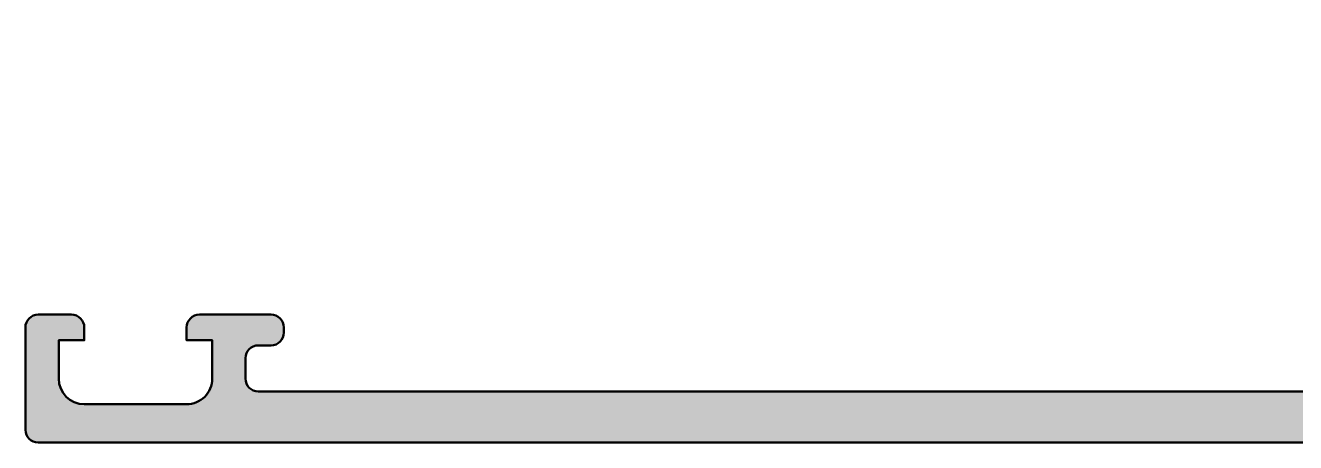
# Model space of a CAD drawing. Extents: x 0 to 136, y 0 to 90.
# Drawn here: x 0 to 49.64, y 0 to 16.3 of the extents above; entities that cross this region are included whole.
import ezdxf

# ---------------------------------------------------------------- set-up
doc = ezdxf.new("R2010")
doc.units = 0
doc.layers.add('0S-Alu contour', color=7, linetype='Continuous', lineweight=50)
doc.layers.add('0S-Alu hatch', color=252, linetype='Continuous', lineweight=25)

# ---------------------------------------------------------------- blocks, each defined once
blk = doc.blocks.new('462340__4748A90D_C216_4EE1_9F30_8732400B8EC2_')
at = {"layer": '0S-Alu hatch'}
h = blk.add_hatch(color=256, dxfattribs=at)
edge = h.paths.add_edge_path()
edge.add_line((78.10000072992214, 10.1), (78.10000072992214, 3.431119203401266))
edge.add_arc((79.1000007299221, 3.43111935468617), 0.9999999999999573, 180.0000086648561, 265.9143832200261)
edge.add_line((79.02875367993421, 2.433660654855476), (85.10000072992212, 2.000000000000012))
edge.add_line((85.10000072992212, 2.000000000000012), (126.9000007299221, 1.999999999999998))
edge.add_arc((126.9000007299221, 2.500000151284903), 0.5000000000000142, 270.0000000000033, 360)
edge.add_line((127.4000007299221, 2.500000151284901), (127.4000007299221, 3.300000000000008))
edge.add_arc((126.9000007299221, 3.300000151284855), 0.5000000000000427, 359.9999826702877, 450.0000000000048)
edge.add_line((126.900000729922, 3.800000151284898), (126.4000007299221, 3.799999999999998))
edge.add_ellipse((126.4000009881817, 4.300000258259533), major_axis=(-0.5000002582596014, 0), ratio=1, start_angle=1.2253957095254009e-05, end_angle=89.99997040565108, ccw=False)
edge.add_line((125.9000007299221, 4.300000151284887), (125.9000007299221, 4.499999999999996))
edge.add_ellipse((126.4000007299221, 4.500000151284844), major_axis=(-0.5000000000000514, 0), ratio=1, start_angle=-90, end_angle=1.732971230694602e-05, ccw=False)
edge.add_line((126.4000007299221, 5.000000151284893), (129.2000007299221, 4.999999999999999))
edge.add_ellipse((129.2000009881815, 4.500000258259441), major_axis=(-0.4999997417406245, 0), ratio=1, start_angle=179.999987746043, end_angle=270.00002959435665, ccw=False)
edge.add_line((129.7000007299221, 4.500000151284903), (129.7000007299221, 4))
edge.add_line((129.7000007299221, 4), (128.7000007299221, 4))
edge.add_line((128.7000007299221, 4), (128.7000007299221, 2.500000000000007))
edge.add_arc((129.7000007299221, 2.500000151284881), 1, 180.0000086226911, 269.9999999999984)
edge.add_line((129.7000007299221, 1.500000151284881), (133.7000007299221, 1.499999999999999))
edge.add_arc((133.7000007299221, 2.500000151284894), 1, 269.9999999999984, 360)
edge.add_line((134.7000007299221, 2.500000151284871), (134.7000007299221, 3.999999999999999))
edge.add_line((134.7000007299221, 3.999999999999999), (133.7000007299221, 3.999999999999999))
edge.add_line((133.7000007299221, 3.999999999999999), (133.7000007299221, 4.499999999999984))
edge.add_ellipse((134.2000007299221, 4.500000151284865), major_axis=(-0.500000000000023, 0), ratio=1, start_angle=-90.00000000000972, end_angle=1.732971230694602e-05, ccw=False)
edge.add_line((134.2000007299221, 5.000000151284893), (135.5000007299221, 5))
edge.add_ellipse((135.5000009881815, 4.500000258259434), major_axis=(-0.4999997417406325, 0), ratio=1, start_angle=179.999987746043, end_angle=270.0000295943599, ccw=False)
edge.add_line((136.0000007299221, 4.500000151284893), (136.0000007299221, 0.5))
edge.add_ellipse((135.5000007299221, 0.5000001512849401), major_axis=(-0.5000000000000514, 0), ratio=1, start_angle=90.00000000000318, end_angle=179.9999826702878, ccw=False)
edge.add_line((135.5000007299221, 1.512848939e-07), (0.5000007299221068, 0))
edge.add_ellipse((0.5000009881816695, 0.5000002582595074), major_axis=(-0.5000002582595742, 0), ratio=1, start_angle=1.2253957095254009e-05, end_angle=89.99997040564938, ccw=False)
edge.add_line((7.299221068e-07, 0.500000151284894), (7.299221068e-07, 4.5))
edge.add_ellipse((0.5000007299221226, 4.500000151284853), major_axis=(-0.5000000000000387, 0), ratio=1, start_angle=-89.99999999999818, end_angle=1.732971230694602e-05, ccw=False)
edge.add_line((0.5000007299221066, 5.000000151284893), (1.800000729922119, 4.999999999999999))
edge.add_ellipse((1.800000988181493, 4.50000025825943), major_axis=(-0.4999997417406351, 0), ratio=1, start_angle=179.999987746043, end_angle=270.00002959435966, ccw=False)
edge.add_line((2.300000729922118, 4.500000151284894), (2.300000729922118, 3.999999999999999))
edge.add_line((2.300000729922118, 3.999999999999999), (1.300000729922118, 3.999999999999998))
edge.add_line((1.300000729922118, 3.999999999999998), (1.300000729922118, 2.5))
edge.add_arc((2.300000729922119, 2.500000151284893), 1.000000000000001, 180.0000086226911, 270)
edge.add_line((2.300000729922119, 1.500000151284892), (6.300000729922117, 1.499999999999998))
edge.add_arc((6.300000729922118, 2.500000151284893), 1, 269.9999999999999, 360)
edge.add_line((7.300000729922118, 2.500000151284896), (7.300000729922118, 4))
edge.add_line((7.300000729922118, 4), (6.300000729922118, 4))
edge.add_line((6.300000729922118, 4), (6.300000729922118, 4.499999999999996))
edge.add_ellipse((6.800000729922135, 4.500000151284851), major_axis=(-0.5000000000000407, 0), ratio=1, start_angle=-89.9999999999983, end_angle=1.732971230694602e-05, ccw=False)
edge.add_line((6.80000072992212, 5.000000151284893), (9.600000729922133, 4.999999999999999))
edge.add_ellipse((9.600000988181502, 4.500000258259426), major_axis=(-0.4999997417406396, 0), ratio=1, start_angle=179.999987746043, end_angle=270.00002959435903, ccw=False)
edge.add_line((10.10000072992213, 4.500000151284889), (10.10000072992212, 4.299999999999996))
edge.add_ellipse((9.600000729922112, 4.30000015128493), major_axis=(-0.5000000000000372, 0), ratio=1, start_angle=90.00000000000199, end_angle=179.9999826702878, ccw=False)
edge.add_line((9.600000729922128, 3.800000151284892), (9.100000729922135, 3.799999999999999))
edge.add_arc((9.100000729922135, 3.300000151284889), 0.5000000000000054, 90, 180)
edge.add_line((8.60000072992213, 3.300000151284888), (8.60000072992213, 2.500000000000003))
edge.add_arc((9.100000729922117, 2.500000151284881), 0.4999999999999876, 180.0000173297123, 269.9999999999969)
edge.add_line((9.10000072992209, 2.000000151284893), (50.90000072992211, 2.000000000000012))
edge.add_line((50.90000072992211, 2.000000000000012), (56.97124777991003, 2.43366050357058))
edge.add_arc((56.9000007299221, 3.431119354686228), 1.000000000000021, 274.0856161624078, 360)
edge.add_line((57.90000072992213, 3.431119354686229), (57.9000007299221, 10.10000000000002))
edge.add_arc((57.40000072992211, 10.10000015128492), 0.4999999999999858, 359.9999826702877, 449.9999999999984)
edge.add_line((57.40000072992213, 10.6000001512849), (56.50000072992209, 10.60000000000001))
edge.add_ellipse((56.50000098818168, 11.10000025825949), major_axis=(-0.5000002582595428, 0), ratio=1, start_angle=1.2253957095254009e-05, end_angle=89.99997040564631, ccw=False)
edge.add_line((56.00000072992215, 11.10000015128489), (56.00000072992213, 12.50000000000001))
edge.add_arc((55.92116428337911, 12.76752074327801), 0.2788950563274165, 286.4198676340515, 361.1645893740953)
edge.add_line((56.20000172992214, 12.77318915127637), (56.20000172992213, 13.22678299999145))
edge.add_arc((55.92113363427893, 13.23244381075341), 0.2789255417371863, 358.8370988571684, 433.5754054446442)
edge.add_line((56.00000072992211, 13.49998715127638), (56.00000072992215, 15.379998))
edge.add_ellipse((56.30000072992216, 15.37999815128483), major_axis=(-0.3000000000000495, 0), ratio=1, start_angle=-89.99999999999591, end_angle=2.8889863301628793e-05, ccw=False)
edge.add_line((56.30000072992213, 15.67999815128488), (57.27997504896491, 15.67999799999999))
edge.add_ellipse((57.2799753072242, 15.37999825825937), major_axis=(-0.2999997417407353, 0), ratio=1, start_angle=179.9999795628631, end_angle=270.0000493239352, ccw=False)
edge.add_line((57.57997504896493, 15.37999815128486), (57.57997504896493, 12.61999999999999))
edge.add_arc((57.6999750489649, 12.62000015128488), 0.1199999999999832, 180.0000722334889, 270.0000000000033)
edge.add_line((57.69997504896491, 12.5000001512849), (62.00000072992217, 12.49999999999999))
edge.add_arc((62.00000072992219, 13.00000015128494), 0.500000000000057, 269.9999999999984, 360)
edge.add_line((62.50000072992225, 13.00000015128492), (62.50000072992218, 13.70000000000012))
edge.add_line((62.50000072992218, 13.70000000000012), (61.11850527229989, 16.09282032302725))
edge.add_ellipse((61.23812054952814, 16.16188029331535), major_axis=(-0.1381198539044319, 0), ratio=1, start_angle=-96.01275253639301, end_angle=30.0000207579061, ccw=False)
edge.add_ellipse((60.72883797489375, 11.32674742914675), major_axis=(-4.999999999999094, 0), ratio=1, start_angle=199.9129096859919, end_angle=263.9872298561636, ccw=False)
edge.add_arc((65.90000072992252, 13.20000015128572), 0.5000000000007147, 199.912909685965, 269.9999999999739)
edge.add_line((65.90000072992231, 12.700000151285), (70.10000072992209, 12.69999999999999))
edge.add_arc((70.10000072992219, 13.20000015128604), 0.50000000000116, 269.9999999999886, 340.0870903139991)
edge.add_ellipse((75.27116348495089, 11.32674742914719), major_axis=(-4.999999999998536, 0), ratio=1, start_angle=276.0127701438396, end_angle=340.08709031401264, ccw=False)
edge.add_ellipse((74.76188094527353, 16.16188036663635), major_axis=(-0.1381197846484368, 0), ratio=1, start_angle=150.000000000033, end_angle=276.01277014384436, ccw=False)
edge.add_line((74.88149618754436, 16.0928204743122), (73.50000072992218, 13.70000000000001))
edge.add_line((73.50000072992218, 13.70000000000001), (73.50000072992214, 12.99999999999991))
edge.add_arc((74.00000072992206, 13.00000015128482), 0.499999999999929, 180.0000173297123, 270.0000000000017)
edge.add_line((74.00000072992208, 12.5000001512849), (78.30002641087913, 12.50000000000001))
edge.add_arc((78.30002641087913, 12.62000015128514), 0.1200000000002177, 270, 360)
edge.add_line((78.42002641087934, 12.62000015128514), (78.42002641087934, 15.37999800000026))
edge.add_ellipse((78.72002641087937, 15.37999815128508), major_axis=(-0.3000000000000637, 0), ratio=1, start_angle=-89.99999999998897, end_angle=2.8889863301628793e-05, ccw=False)
edge.add_line((78.72002641087931, 15.67999815128514), (79.70000072992211, 15.67999800000024))
edge.add_ellipse((79.70000098818144, 15.37999825825965), major_axis=(-0.2999997417407087, 0), ratio=1, start_angle=179.9999795628631, end_angle=270.000049323942, ccw=False)
edge.add_line((80.00000072992214, 15.37999815128513), (80.00000072992214, 13.49998699999172))
edge.add_arc((80.07886782556533, 13.23244381075367), 0.2789255417371708, 106.4246033422993, 181.1628700728868)
edge.add_line((79.79999972992213, 13.22678315127661), (79.79999972992213, 12.77318899999172))
edge.add_arc((80.07883717646519, 12.76752074327824), 0.2788950563274377, 178.835441699224, 253.5801235805065)
edge.add_line((80.00000072992214, 12.50000015128512), (80.00000072992214, 11.09999999999997))
edge.add_ellipse((79.50000072992215, 11.10000015128489), major_axis=(-0.4999999999999945, 0), ratio=1, start_angle=89.9999999999983, end_angle=179.9999826702878, ccw=False)
edge.add_line((79.50000072992214, 10.6000001512849), (78.60000072992212, 10.60000000000001))
edge.add_arc((78.60000072992214, 10.10000015128491), 0.5, 90.00000000000325, 180.0000173297123)
edge = h.paths.add_edge_path()
edge.add_arc((76.10000072992213, 10.4000001512849), 0.5, 0, 90)
edge.add_line((76.10000072992213, 10.9000001512849), (59.90000072992211, 10.90000000000001))
edge.add_arc((59.90000072992211, 10.4000001512849), 0.5, 90, 180)
edge.add_line((59.40000072992211, 10.4000001512849), (59.40000072992211, 2.199999999999993))
edge.add_arc((59.90000072992211, 2.200000151284888), 0.5, 180.0000173297123, 270)
edge.add_line((59.90000072992211, 1.700000151284888), (76.10000072992213, 1.699999999999994))
edge.add_arc((76.10000072992213, 2.200000151284888), 0.5, 270, 360)
edge.add_line((76.60000072992213, 2.200000151284888), (76.60000072992213, 10.4000001512849))
at = {"layer": '0S-Alu contour', "color": 7}
for points in [[(62.50000072992225, 13.00000015128492), (62.50000072992218, 13.70000000000012), (61.11850527229989, 16.09282032302725)], [(74.88149618754436, 16.0928204743122), (73.50000072992218, 13.70000000000001), (73.50000072992214, 12.99999999999991)], [(56.30000072992213, 15.67999815128488), (57.27997504896491, 15.67999799999999)], [(78.72002641087931, 15.67999815128514), (79.70000072992211, 15.67999800000024)], [(56.00000072992211, 13.49998715127638), (56.00000072992215, 15.379998)], [(57.57997504896493, 15.37999815128486), (57.57997504896493, 12.61999999999999)], [(78.42002641087934, 12.62000015128514), (78.42002641087934, 15.37999800000026)], [(80.00000072992214, 15.37999815128513), (80.00000072992214, 13.49998699999172)], [(56.20000172992214, 12.77318915127637), (56.20000172992213, 13.22678299999145)], [(79.79999972992213, 13.22678315127661), (79.79999972992213, 12.77318899999172)], [(56.00000072992215, 11.10000015128489), (56.00000072992213, 12.50000000000001)], [(57.69997504896491, 12.5000001512849), (62.00000072992217, 12.49999999999999)], [(65.90000072992231, 12.700000151285), (70.10000072992209, 12.69999999999999)], [(74.00000072992208, 12.5000001512849), (78.30002641087913, 12.50000000000001)], [(80.00000072992214, 12.50000015128512), (80.00000072992214, 11.09999999999997)], [(57.40000072992213, 10.6000001512849), (56.50000072992209, 10.60000000000001)], [(76.10000072992213, 10.9000001512849), (59.90000072992211, 10.90000000000001)], [(79.50000072992214, 10.6000001512849), (78.60000072992212, 10.60000000000001)], [(57.90000072992213, 3.431119354686229), (57.9000007299221, 10.10000000000002)], [(59.40000072992211, 10.4000001512849), (59.40000072992211, 2.199999999999993)], [(76.60000072992213, 2.200000151284888), (76.60000072992213, 10.4000001512849)], [(78.10000072992214, 10.1), (78.10000072992214, 3.431119203401266)], [(0.5000007299221066, 5.000000151284893), (1.800000729922119, 4.999999999999999)], [(6.80000072992212, 5.000000151284893), (9.600000729922133, 4.999999999999999)], [(126.4000007299221, 5.000000151284893), (129.2000007299221, 4.999999999999999)], [(134.2000007299221, 5.000000151284893), (135.5000007299221, 5)], [(7.299221068e-07, 0.500000151284894), (7.299221068e-07, 4.5)], [(2.300000729922118, 4.500000151284894), (2.300000729922118, 3.999999999999999), (1.300000729922118, 3.999999999999998), (1.300000729922118, 2.5)], [(7.300000729922118, 2.500000151284896), (7.300000729922118, 4), (6.300000729922118, 4), (6.300000729922118, 4.499999999999996)], [(10.10000072992213, 4.500000151284889), (10.10000072992212, 4.299999999999996)], [(125.9000007299221, 4.300000151284887), (125.9000007299221, 4.499999999999996)], [(129.7000007299221, 4.500000151284903), (129.7000007299221, 4), (128.7000007299221, 4), (128.7000007299221, 2.500000000000007)], [(134.7000007299221, 2.500000151284871), (134.7000007299221, 3.999999999999999), (133.7000007299221, 3.999999999999999), (133.7000007299221, 4.499999999999984)], [(136.0000007299221, 4.500000151284893), (136.0000007299221, 0.5)], [(9.600000729922128, 3.800000151284892), (9.100000729922135, 3.799999999999999)], [(126.900000729922, 3.800000151284898), (126.4000007299221, 3.799999999999998)], [(8.60000072992213, 3.300000151284888), (8.60000072992213, 2.500000000000003)], [(127.4000007299221, 2.500000151284901), (127.4000007299221, 3.300000000000008)], [(9.10000072992209, 2.000000151284893), (50.90000072992211, 2.000000000000012), (56.97124777991003, 2.43366050357058)], [(79.02875367993421, 2.433660654855476), (85.10000072992212, 2.000000000000012), (126.9000007299221, 1.999999999999998)], [(2.300000729922119, 1.500000151284892), (6.300000729922117, 1.499999999999998)], [(59.90000072992211, 1.700000151284888), (76.10000072992213, 1.699999999999994)], [(129.7000007299221, 1.500000151284881), (133.7000007299221, 1.499999999999999)], [(135.5000007299221, 1.512848939e-07), (0.5000007299221066, 0)]]:
    blk.add_lwpolyline(points, dxfattribs=at)
at = {"layer": '0S-Alu contour', "color": 7, "extrusion": (0, 0, -1)}
for centre, radius, start, end in [((-61.23812054952814, 16.16188029331535), 0.1381198539044319, 329.999979242094, 96.01275253639307), ((-60.72883797489375, 11.32674742914675), 4.999999999999094, 96.01277014383638, 160.0870903140081), ((-75.27116348495089, 11.32674742914719), 4.999999999998536, 19.91290968598734, 83.98722985616041), ((-74.76188094527353, 16.16188036663635), 0.1381197846484368, 83.98722985615565, 209.9999999999671), ((-56.30000072992216, 15.37999815128483), 0.3000000000000495, 359.9999711101367, 89.99999999999594), ((-57.2799753072242, 15.37999825825937), 0.2999997417407353, 89.99995067606481, 180.000020437137), ((-78.72002641087937, 15.37999815128508), 0.3000000000000637, 359.9999711101367, 89.99999999998914), ((-79.70000098818144, 15.37999825825965), 0.2999997417407087, 89.99995067605803, 180.000020437137), ((-56.50000098818168, 11.10000025825949), 0.5000002582595428, 270.0000295943537, 359.9999877460429), ((-79.50000072992215, 11.10000015128489), 0.4999999999999945, 180.0000173297123, 270.0000000000017), ((-0.5000007299221226, 4.500000151284853), 0.5000000000000387, 359.9999826702877, 89.99999999999817), ((-1.800000988181493, 4.50000025825943), 0.4999997417406351, 89.99997040564033, 180.0000122539571), ((-6.800000729922135, 4.500000151284851), 0.5000000000000407, 359.9999826702877, 89.99999999999827), ((-9.600000988181502, 4.500000258259426), 0.4999997417406396, 89.99997040564094, 180.0000122539571), ((-126.4000007299221, 4.500000151284844), 0.5000000000000514, 359.9999826702877, 90), ((-129.2000009881815, 4.500000258259441), 0.4999997417406245, 89.99997040564338, 180.0000122539571), ((-134.2000007299221, 4.500000151284865), 0.500000000000023, 359.9999826702877, 90.00000000000978), ((-135.5000009881815, 4.500000258259434), 0.4999997417406325, 89.99997040564013, 180.0000122539571), ((-9.600000729922112, 4.30000015128493), 0.5000000000000372, 180.0000173297123, 269.999999999998), ((-126.4000009881817, 4.300000258259533), 0.5000002582596014, 270.0000295943489, 359.9999877460429), ((-0.5000009881816695, 0.5000002582595074), 0.5000002582595742, 270.0000295943506, 359.9999877460429), ((-135.5000007299221, 0.5000001512849401), 0.5000000000000514, 180.0000173297123, 269.9999999999968)]:
    blk.add_arc(centre, radius, start, end, dxfattribs=at)
at = {"layer": '0S-Alu contour', "color": 7}
for centre, radius, start, end in [((55.92113363427893, 13.23244381075341), 0.2789255417371863, 358.8370988571684, 73.5754054446442), ((80.07886782556533, 13.23244381075367), 0.2789255417371708, 106.4246033422993, 181.1628700728868), ((62.00000072992219, 13.00000015128494), 0.500000000000057, 269.9999999999984, 0), ((65.90000072992252, 13.20000015128572), 0.5000000000007147, 199.912909685965, 269.9999999999739), ((70.10000072992219, 13.20000015128604), 0.50000000000116, 269.9999999999886, 340.0870903139991), ((74.00000072992206, 13.00000015128482), 0.499999999999929, 180.0000173297123, 270.0000000000017), ((55.92116428337911, 12.76752074327801), 0.2788950563274165, 286.4198676340515, 1.164589374095359), ((57.6999750489649, 12.62000015128488), 0.1199999999999832, 180.0000722334889, 270.0000000000033), ((78.30002641087913, 12.62000015128514), 0.1200000000002177, 270, 0), ((80.07883717646519, 12.76752074327824), 0.2788950563274377, 178.835441699224, 253.5801235805065), ((57.40000072992211, 10.10000015128492), 0.4999999999999858, 359.9999826702877, 89.99999999999837), ((59.90000072992211, 10.4000001512849), 0.5, 90, 180), ((76.10000072992213, 10.4000001512849), 0.5, 0, 90), ((78.60000072992214, 10.10000015128491), 0.5, 90.00000000000325, 180.0000173297123), ((9.100000729922135, 3.300000151284889), 0.5000000000000054, 90, 180), ((126.9000007299221, 3.300000151284855), 0.5000000000000427, 359.9999826702877, 90.00000000000487), ((56.9000007299221, 3.431119354686228), 1.000000000000021, 274.0856161624078, 0), ((79.1000007299221, 3.43111935468617), 0.9999999999999573, 180.0000086648561, 265.9143832200261), ((2.300000729922119, 2.500000151284893), 1.000000000000001, 180.0000086226911, 270), ((6.300000729922118, 2.500000151284893), 1, 269.9999999999999, 0), ((9.100000729922117, 2.500000151284881), 0.4999999999999876, 180.0000173297123, 269.9999999999969), ((126.9000007299221, 2.500000151284903), 0.5000000000000142, 270.0000000000033, 0), ((129.7000007299221, 2.500000151284881), 1, 180.0000086226911, 269.9999999999984), ((133.7000007299221, 2.500000151284894), 1, 269.9999999999984, 0), ((59.90000072992211, 2.200000151284888), 0.5, 180.0000173297123, 270), ((76.10000072992213, 2.200000151284888), 0.5, 270, 0)]:
    blk.add_arc(centre, radius, start, end, dxfattribs=at)
blk = doc.blocks.new('442270__DA00EF9F_C4B3_46A3_B8C6_1E851B5A8F7F_')
at = {"layer": '0S-Alu contour', "color": 7}
blk.add_blockref('462340__4748A90D_C216_4EE1_9F30_8732400B8EC2_', (0, 0), dxfattribs=at)

msp = doc.modelspace()

# ---------------------------------------------------------------- block references
at = {"layer": '0S-Alu contour', "color": 7}
msp.add_blockref('442270__DA00EF9F_C4B3_46A3_B8C6_1E851B5A8F7F_', (0, 0), dxfattribs=at)

doc.saveas('drawing.dxf')
